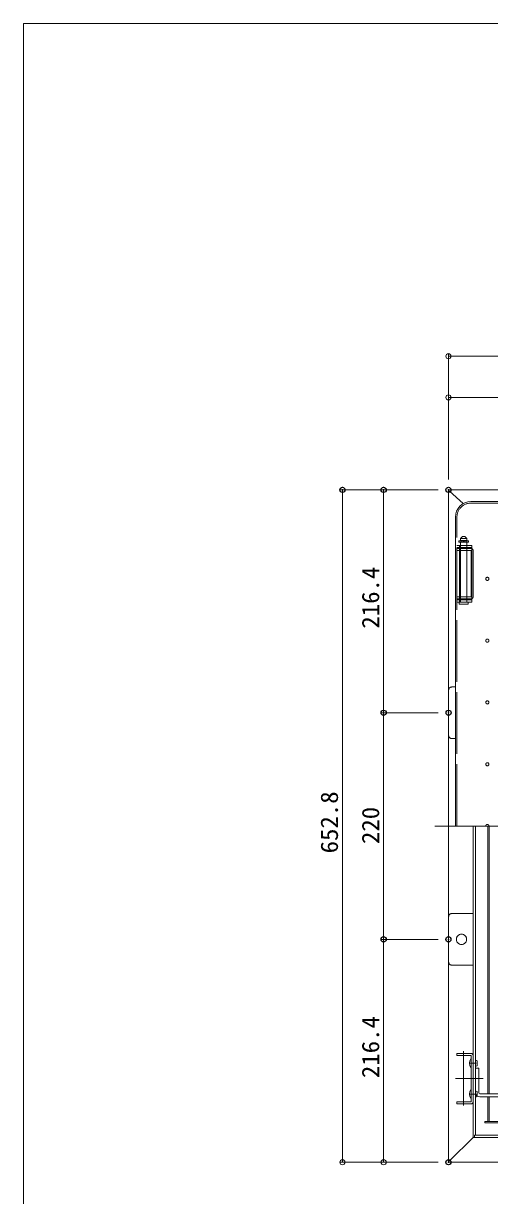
# Model space of a CAD drawing. Units: millimetres, scale not verified. Extents: x -2000 to 2000, y -1385 to 1385.
# Drawn here: x -2000 to -1548, y 247 to 1385 of the extents above; entities that cross this region are included whole.
import ezdxf
from ezdxf.enums import TextEntityAlignment as Align

# ---------------------------------------------------------------- set-up
doc = ezdxf.new("R2010")
doc.units = ezdxf.units.MM
doc.header["$LTSCALE"] = 10
doc.header["$PDMODE"] = 32
doc.header["$PDSIZE"] = 5
doc.linetypes.add('DASHED3', pattern=[4, 3, -1])
doc.linetypes.add('LONG_DASHED1', pattern=[7, 6, -1])
for name, color, linetype, lineweight in [('0-0_zumenwaku', 5, 'Continuous', 9), ('0-2_0', 4, 'Continuous', 9), ('0-3_sunpou', 1, 'Continuous', 9), ('0-5_GRE_M', 3, 'Continuous', 9), ('0-6_center', 5, 'Continuous', 9), ('0-9_HIDDEN', 3, 'LONG_DASHED1', 9), ('1-0_SUNPO', 1, 'Continuous', 9), ('1-1_enbosu', 2, 'DASHED3', 9)]:
    doc.layers.add(name, color=color, linetype=linetype, lineweight=lineweight)
doc.layers.add('0-4_DEFPOINTS', color=7, linetype='Continuous')
doc.styles.add('ＭＳ ゴシック', font='')
doc.styles.get('ＭＳ ゴシック').set_extended_font_data('MS Gothic')

# ---------------------------------------------------------------- blocks, each defined once
blk = doc.blocks.new('_ORIGIN')
at = {"layer": '0-2_0', "color": 1}
blk.add_line((0, 0), (-10, 0), dxfattribs=at)
blk.add_circle((0, 0), 5, dxfattribs=at)

msp = doc.modelspace()

# ---------------------------------------------------------------- linework, layer by layer
at = {"layer": '0-0_zumenwaku'}
msp.add_lwpolyline([(-2000.14, -1385.01), (1999.86, -1385.01), (1999.86, 1384.99), (-2000.14, 1384.99)], close=True, dxfattribs=at)
at = {"layer": '0-2_0'}
for p, q in [((-935.06, 932.16), (-1587.86, 932.16)), ((-1587.86, 932.16), (-1587.86, 930.96)), ((-1587.86, 280.56), (-1587.86, 930.96)), ((-1566.06, 920.76), (-964.06, 920.76)), ((-1581.06, 905.76), (-1581.06, 605.76)), ((-1563.86, 605.76), (-1563.86, 303.36)), ((-1561.46, 605.76), (-1561.46, 305.76)), ((-1549.46, 605.76), (-1549.46, 345.76)), ((-1548.26, 605.76), (-1548.26, 345.76)), ((-1561.46, 432.76), (-1561.46, 593.41)), ((-1579.56, 385.01), (-1565.86, 385.01)), ((-1579.56, 385.01), (-1579.56, 383.01)), ((-1579.56, 383.01), (-1565.86, 383.01)), ((-1565.86, 383.01), (-1565.86, 338.01)), ((-1563.86, 338.01), (-1563.86, 383.01)), ((-1559.95, 373.11), (-1559.95, 377.91)), ((-1559.95, 343.11), (-1559.95, 347.91)), ((-1549.46, 342.76), (-1549.46, 318.96)), ((-1548.26, 342.76), (-1548.26, 318.96)), ((-1579.56, 336.01), (-1565.86, 336.01)), ((-1552.46, 318.96), (-1552.46, 317.76)), ((-1524.46, 318.96), (-1552.46, 318.96)), ((-1552.46, 317.76), (-1524.46, 317.76)), ((-1586.66, 280.56), (-1563.86, 303.36)), ((-1563.86, 303.36), (-959.06, 303.36)), ((-1562.66, 305.76), (-960.26, 305.76)), ((-1562.66, 305.76), (-1562.66, 303.36)), ((-1587.86, 280.56), (-1586.66, 280.56)), ((-1587.86, 279.36), (-1587.86, 280.56)), ((-935.06, 279.36), (-1587.86, 279.36))]:
    msp.add_line(p, q, dxfattribs=at)
for points in [[(-1587.86, 930.96), (-1586.66, 930.96), (-1573.4, 918.84)], [(-1565.86, 338.01), (-1579.56, 338.01), (-1579.56, 336.01)]]:
    msp.add_lwpolyline(points, dxfattribs=at)
for centre, radius, start, end in [((-1566.06, 905.76), 15, 90, 180), ((-1558.5, 375.51), 8.76, 147.15512, 212.84486), ((-1565.86, 383.01), 2, 0, 89.99998), ((-1561.16, 377.16), 1.11, 137.05737, 137.05846), ((-1560.76, 377.16), 1.11, 42.94157, 129.49831), ((-1561.16, 373.86), 1.11, 222.94156, 222.94263), ((-1560.76, 373.86), 1.11, 230.50169, 317.05844), ((-1558.5, 345.51), 8.76, 147.15512, 212.84486), ((-1561.16, 347.16), 1.11, 137.05737, 137.05846), ((-1561.16, 343.86), 1.11, 222.94156, 222.94263), ((-1560.76, 347.16), 1.11, 42.94157, 129.49831), ((-1560.76, 343.86), 1.11, 230.50169, 317.05844), ((-1565.86, 338.01), 2, 270, 0.00002)]:
    msp.add_arc(centre, radius, start, end, dxfattribs=at)
at = {"layer": '0-3_sunpou'}
for p, q in [((-1597.66, 715.76), (-1653.18, 715.76)), ((-1650.68, 500.76), (-1650.68, 710.76)), ((-1597.86, 495.76), (-1653.18, 495.76))]:
    msp.add_line(p, q, dxfattribs=at)
at = {"layer": '0-4_DEFPOINTS'}
for p in [(-1690.68, 932.16), (-1650.68, 932.16), (-1587.86, 932.16), (-1587.86, 932.16), (-1650.68, 715.76), (-1587.66, 715.76), (-1650.68, 495.76), (-1587.86, 495.76), (-1587.86, 279.36)]:
    msp.add_point(p, dxfattribs=at)
at = {"layer": '0-5_GRE_M'}
for p, q in [((-1558.46, 370.76), (-1561.46, 370.76)), ((-1561.46, 370.76), (-1561.46, 346.76)), ((-1558.46, 370.76), (-1558.46, 346.76)), ((-1525.46, 345.76), (-1557.46, 345.76)), ((-1525.46, 342.76), (-1557.46, 342.76))]:
    msp.add_line(p, q, dxfattribs=at)
for radius in [4, 1]:
    msp.add_arc((-1557.46, 346.76), radius, 180, 270, dxfattribs=at)
at = {"layer": '0-6_center'}
for p, q in [((-928.47, 605.76), (-1601.13, 605.76)), ((-1573.06, 334.52), (-1573.06, 387.17)), ((-1567.49, 375.51), (-1561, 375.51)), ((-1560.78, 360.51), (-1580.87, 360.51)), ((-1554.07, 360.51), (-1580.07, 360.51)), ((-1567.49, 345.51), (-1561, 345.51))]:
    msp.add_line(p, q, dxfattribs=at)
at = {"layer": '0-9_HIDDEN'}
for p, q in [((-1566.06, 919.26), (-964.06, 919.26)), ((-1579.56, 605.76), (-1579.56, 905.76)), ((-1565.06, 878.26), (-1579.56, 878.26)), ((-1565.06, 876.26), (-1579.56, 876.26)), ((-1577.76, 882.76), (-1568.36, 882.76)), ((-1577.76, 881.26), (-1577.76, 882.76)), ((-1577.76, 881.26), (-1568.36, 881.26)), ((-1577.06, 878.26), (-1577.06, 876.26)), ((-1577.06, 825.26), (-1577.06, 876.26)), ((-1574.06, 886.86), (-1576.06, 884.86)), ((-1570.06, 884.86), (-1576.06, 884.86)), ((-1576.06, 884.86), (-1576.06, 882.86)), ((-1570.06, 882.86), (-1576.06, 882.86)), ((-1576.06, 881.26), (-1576.06, 823.26)), ((-1575.56, 881.26), (-1575.56, 882.86)), ((-1572.06, 886.86), (-1574.06, 886.86)), ((-1573.56, 881.26), (-1573.56, 882.76)), ((-1572.56, 881.26), (-1572.56, 882.76)), ((-1570.06, 884.86), (-1572.06, 886.86)), ((-1570.56, 881.26), (-1570.56, 882.86)), ((-1570.06, 884.86), (-1570.06, 882.86)), ((-1570.06, 881.26), (-1570.06, 823.26)), ((-1568.36, 881.26), (-1568.36, 882.76)), ((-1565.06, 878.26), (-1565.06, 823.26)), ((-1579.56, 875.26), (-1565.86, 875.26)), ((-1579.56, 873.26), (-1565.86, 873.26)), ((-1565.86, 873.26), (-1565.86, 828.26)), ((-1563.86, 828.26), (-1563.86, 873.26)), ((-1565.86, 828.26), (-1579.56, 828.26)), ((-1579.56, 826.26), (-1565.86, 826.26)), ((-1565.06, 825.26), (-1579.56, 825.26)), ((-1565.06, 823.26), (-1579.56, 823.26)), ((-1568.56, 823.26), (-1577.56, 823.26)), ((-1577.56, 823.26), (-1577.56, 821.26)), ((-1568.56, 821.26), (-1577.56, 821.26)), ((-1577.06, 825.26), (-1577.06, 823.26)), ((-1568.56, 821.26), (-1568.56, 823.26)), ((-1584.66, 740.76), (-1581.06, 740.76)), ((-1587.66, 737.76), (-1587.66, 693.76)), ((-1584.66, 690.76), (-1581.06, 690.76)), ((-1587.66, 517.76), (-1587.66, 473.76)), ((-1584.66, 520.76), (-1563.86, 520.76)), ((-1584.66, 470.76), (-1563.86, 470.76))]:
    msp.add_line(p, q, dxfattribs=at)
msp.add_circle((-1575.16, 495.76), 5, dxfattribs=at)
for centre, radius, start, end in [((-1566.06, 905.76), 13.5, 90, 180), ((-1565.86, 873.26), 2, 0, 89.99998), ((-1565.86, 828.26), 2, 270, 0.00002), ((-1584.66, 737.76), 3, 90, 180), ((-1584.66, 693.76), 3, 180, 270), ((-1584.66, 517.76), 3, 90, 180), ((-1584.66, 473.76), 3, 180, 270)]:
    msp.add_arc(centre, radius, start, end, dxfattribs=at)
at = {"layer": '1-0_SUNPO'}
for p, q in [((-1587.86, 942.16), (-1587.86, 1064.39)), ((-1582.86, 1061.89), (-940.06, 1061.89)), ((-1587.86, 942.16), (-1587.86, 1024.39)), ((-1582.86, 1021.89), (-1266.46, 1021.89)), ((-1597.86, 932.16), (-1693.18, 932.16)), ((-1690.68, 284.36), (-1690.68, 927.16)), ((-1597.86, 932.16), (-1653.18, 932.16)), ((-1650.68, 720.76), (-1650.68, 927.16)), ((-1597.66, 715.76), (-1653.18, 715.76)), ((-1597.86, 495.76), (-1653.18, 495.76)), ((-1650.68, 284.36), (-1650.68, 490.76)), ((-1597.86, 279.36), (-1693.18, 279.36)), ((-1597.86, 279.36), (-1653.18, 279.36))]:
    msp.add_line(p, q, dxfattribs=at)
at = {"layer": '1-1_enbosu'}
for centre in [(-1550.06, 845.76), (-1550.06, 785.76), (-1550.06, 725.76), (-1550.06, 665.76)]:
    msp.add_circle(centre, 1.52, dxfattribs=at)
msp.add_arc((-1550.06, 605.76), 1.52, 0, 180, dxfattribs=at)

# ---------------------------------------------------------------- block references
at = {"layer": '0-3_sunpou', "xscale": 0.5, "yscale": 0.5}
for p, rotation in [((-1650.68, 715.76), 90), ((-1650.68, 495.76), 270)]:
    msp.add_blockref('_ORIGIN', p, dxfattribs=dict(at, rotation=rotation))
at = {"layer": '1-0_SUNPO', "xscale": 0.5, "yscale": 0.5}
for p, rotation in [((-1587.86, 1061.89), 180), ((-1587.86, 1021.89), 180), ((-1690.68, 932.16), 90), ((-1650.68, 932.16), 90), ((-1650.68, 715.76), 270), ((-1650.68, 495.76), 90), ((-1690.68, 279.36), 270), ((-1650.68, 279.36), 270)]:
    msp.add_blockref('_ORIGIN', p, dxfattribs=dict(at, rotation=rotation))

# ---------------------------------------------------------------- texts
at = {"layer": '0-3_sunpou', "color": 2, "style": 'ＭＳ ゴシック', "width": 1.05}
msp.add_text('220', height=16.86, rotation=90, dxfattribs=at).set_placement((-1649.94, 588.26), align=Align.BOTTOM_LEFT)
at = {"layer": '1-0_SUNPO', "color": 2, "style": 'ＭＳ ゴシック', "width": 1.05}
for s, p in [('216.4', (-1649.94, 797.41)), ('652.8', (-1689.94, 579.21)), ('216.4', (-1649.94, 361.01))]:
    msp.add_text(s, height=16.86, rotation=90, dxfattribs=at).set_placement(p, align=Align.BOTTOM_LEFT)

doc.saveas('drawing.dxf')
